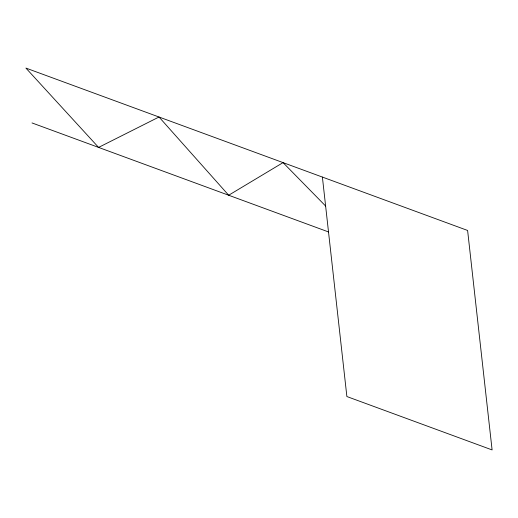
<?xml version="1.0" encoding="UTF-8"?>
<svg xmlns="http://www.w3.org/2000/svg" width="518" height="518" viewBox="0 0 518 518"><rect width="100%" height="100%" fill="white"/><g stroke="black" fill="none" stroke-linecap="round" stroke-linejoin="round"><path stroke-width="0.78" d="M32.019 122.941L328.516 231.941M325.621 206.028L283.061 162.613L228.678 195.234L159.02 117.01L98.582 147.41L25.9 68.072L467.612 230.458L492.1 449.928L346.879 396.542L322.39 177.072"/></g></svg>
